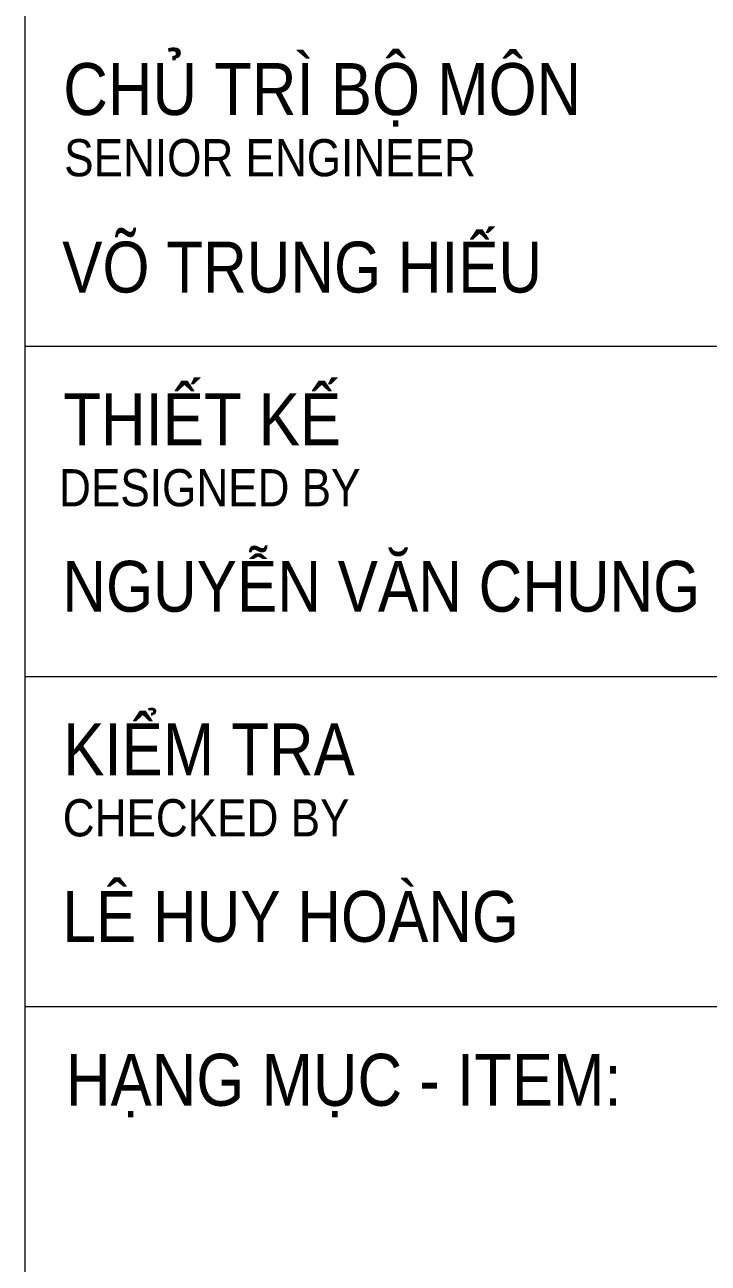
# Model space of a CAD drawing. Header units: millimetres. Extents: x -7991 to 5364, y -10960 to -2058.
# Drawn here: x 3706 to 4310, y -8273 to -7178 of the extents above; entities that cross this region are included whole.
import ezdxf
from ezdxf.enums import TextEntityAlignment as Align

# ---------------------------------------------------------------- set-up
doc = ezdxf.new("R2010")
doc.units = ezdxf.units.MM
doc.header["$LTSCALE"] = 250
doc.header["$MEASUREMENT"] = 0
doc.layers.add('08.TEXTBEAM', color=2, linetype='Continuous')
doc.layers.add('Xref khung ten  A3 TKCS$0$A-KY HIEU', color=34, linetype='Continuous', lineweight=20)
doc.layers.add('Xref khung ten  A3 TKCS$0$A-TEXT', color=9, linetype='Continuous', lineweight=18)
doc.styles.add('Xref khung ten  A3 TKCS$0$ARIAL', font='arial.ttf')

# ---------------------------------------------------------------- blocks, each defined once
blk = doc.blocks.new('Xref khung ten  A3 TKCS')
at = {"layer": 'Xref khung ten  A3 TKCS$0$A-KY HIEU', "color": 0}
for p, q in [((-57376.705, -13646.66), (-57376.705, -13933.853)), ((-57376.705, -13857.93), (-57315.382, -13857.93)), ((-57376.705, -13869.611), (-57315.382, -13869.611)), ((-57376.705, -13881.291), (-57315.382, -13881.291))]:
    blk.add_line(p, q, dxfattribs=at)
at = {"layer": 'Xref khung ten  A3 TKCS$0$A-TEXT', "style": 'Xref khung ten  A3 TKCS$0$ARIAL', "width": 0.85}
for s, height, p in [('CHỦ TRÌ BỘ MÔN', 1.83967, (-57375.343, -13849.754)), ('VÕ TRUNG HIẾU', 1.8, (-57375.381, -13856.033)), ('THIẾT KẾ', 1.8397, (-57375.343, -13861.434)), ('NGUYỄN VĂN CHUNG', 1.8, (-57375.373, -13867.325)), ('KIỂM TRA', 1.8397, (-57375.343, -13873.115)), ('LÊ HUY HOÀNG', 1.8, (-57375.373, -13879.005))]:
    blk.add_text(s, height=height, dxfattribs=at).set_placement(p)
for s, height, p in [('SENIOR ENGINEER', 1.31405, (-57375.31, -13851.263)), ('DESIGNED BY', 1.31405, (-57375.491, -13862.938)), ('CHECKED BY', 1.3141, (-57375.361, -13874.616)), ('HẠNG MỤC - ITEM:', 1.83967, (-57375.247, -13883.886))]:
    blk.add_text(s, height=height, dxfattribs=at).set_placement(p, align=Align.MIDDLE_LEFT)

msp = doc.modelspace()

# ---------------------------------------------------------------- block references
at = {"layer": '08.TEXTBEAM', "xscale": 25, "yscale": 25, "zscale": 25}
msp.add_blockref('Xref khung ten  A3 TKCS', (1438123.27, 338985.89), dxfattribs=at)

doc.saveas('drawing.dxf')
